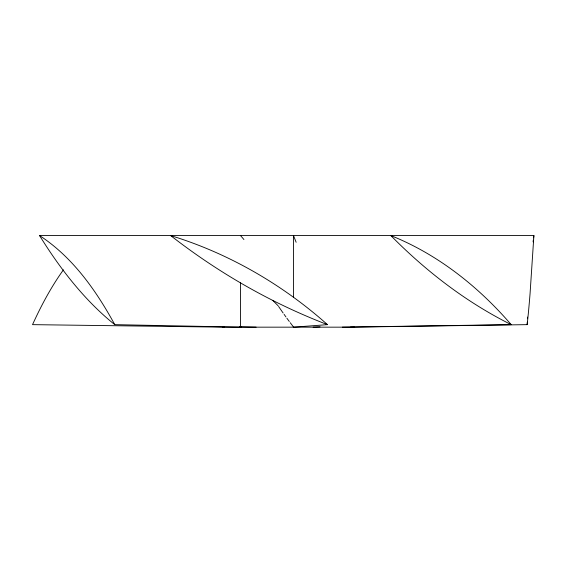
<?xml version="1.0" encoding="UTF-8"?>
<svg xmlns="http://www.w3.org/2000/svg" width="562" height="562" viewBox="0 0 562 562"><rect width="100%" height="100%" fill="white"/><g stroke="black" fill="none" stroke-linecap="round" stroke-linejoin="round"><path stroke-width="0.84" d="M240.48 327.161L240.48 282.672M350.449 327.161L527.163 324.646L527.289 322.124M527.458 318.773L527.542 317.094M241.428 327.161L114.774 324.646A611.533 287.842 89.9 0 1 82.178 293.505C66.183 275.591 52.168 255.984 39.565 235.562L533.9 235.562L530.071 293.512A611.533 25.241 -89.9 0 1 527.163 324.653M533.092 241.899L533.289 240.178M533.598 237.874L533.9 235.562M63.422 269.844C51.156 286.915 41.23 305.545 32.526 324.646L224.308 327.161M327.491 324.653A611.533 601.305 89.5 0 1 259.489 293.505C228.284 276.771 198.569 257.312 170.63 235.562C228.622 253.307 282.25 284.358 327.491 324.646L293.645 327.161A388.581 363.122 89.7 0 1 290.245 322.728M313.125 327.161L320.108 326.824M342.349 327.161L511.209 324.646C478.374 286.564 437.763 254.326 390.822 235.562C411.784 256.834 434.524 276.385 459.006 293.512A611.533 461.971 -89.8 0 0 511.209 324.653M222.671 327.161L354.573 327.161M239.538 326.796L256.103 327.161M39.565 235.562C72.681 257.171 96.088 290.428 114.774 324.646M272.823 300.445L278.148 305.805M293.533 297.502L293.533 235.562A388.581 334.559 -89.8 0 0 296.146 242.278M240.487 235.555A268.657 251.376 -90 0 1 243.936 239.538M289.282 321.457A388.581 363.122 89.7 0 1 286.901 318.247M285.96 316.954A388.581 363.122 89.7 0 1 284.091 314.355M283.157 313.048A388.581 363.122 89.7 0 1 278.597 306.466"/></g></svg>
